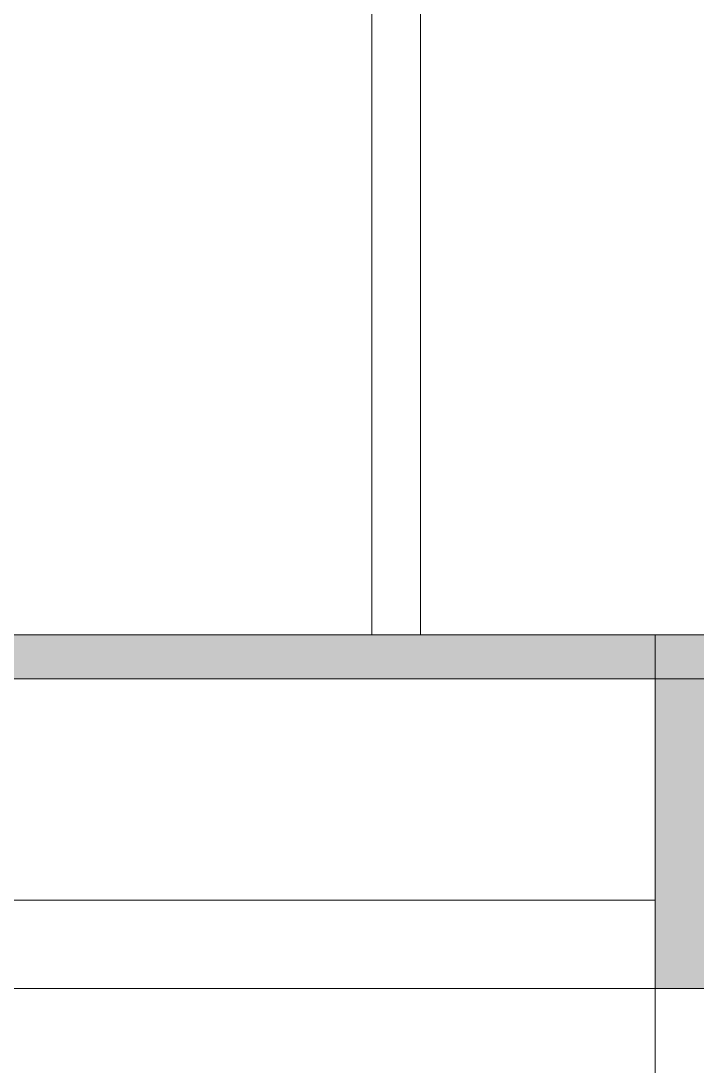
# Model space of a CAD drawing. Header units: millimetres. Extents: x 485872 to 486142, y -52344 to -52207.
# Drawn here: x 486106.306 to 486107.834, y -52331.852 to -52329.489 of the extents above; entities that cross this region are included whole.
import ezdxf

# ---------------------------------------------------------------- set-up
doc = ezdxf.new("R2010")
doc.units = ezdxf.units.MM
doc.header["$LTSCALE"] = 15
doc.layers.add('G', color=8, linetype='Continuous')

msp = doc.modelspace()

# ---------------------------------------------------------------- hatches: boundary and pattern name
at = {"linetype": 'Continuous', "lineweight": 13}
h = msp.add_hatch(color=256, dxfattribs=at)
h.dxf.hatch_style = 1
h.paths.add_polyline_path([(486095.7389, -52330.8766), (486095.7389, -52330.9766), (486127.3389, -52330.9766), (486127.3389, -52331.0766), (486127.3389, -52330.8766)])
h = msp.add_hatch(color=256, dxfattribs=at)
h.dxf.hatch_style = 1
h.paths.add_polyline_path([(486107.7389, -52331.6766), (486108.3389, -52331.6766), (486108.3389, -52330.8766), (486107.7389, -52330.8766)])
h = msp.add_hatch(color=256, dxfattribs=at)
h.dxf.hatch_style = 1
h.paths.add_polyline_path([(486107.7389, -52331.6766), (486108.3389, -52331.6766), (486108.3389, -52330.8766), (486107.7389, -52330.8766)])

# ---------------------------------------------------------------- linework, layer by layer
for points in [[(486107.0989, -52330.8766), (486107.2089, -52330.8766), (486107.2089, -52328.1766), (486107.0989, -52328.1766)], [(486107.7389, -52331.6766), (486108.3389, -52331.6766), (486108.3389, -52330.8766), (486107.7389, -52330.8766)], [(486107.7389, -52331.6766), (486108.3389, -52331.6766), (486108.3389, -52330.8766), (486107.7389, -52330.8766)]]:
    msp.add_lwpolyline(points, close=True, dxfattribs=at)
for points in [[(486095.7389, -52330.8766), (486127.3389, -52330.8766), (486127.3389, -52331.0766), (486127.3389, -52331.0766), (486127.3389, -52330.9766), (486095.7389, -52330.9766)], [(486102.3389, -52331.4766), (486107.7389, -52331.4766)], [(486102.3389, -52331.4766), (486107.7389, -52331.4766)], [(486102.3389, -52331.6766), (486107.7389, -52331.6766)], [(486102.3389, -52331.6766), (486107.7389, -52331.6766)]]:
    msp.add_lwpolyline(points, dxfattribs=at)
at = {"layer": 'G', "lineweight": 0}
msp.add_line((486107.7389, -52333.6266), (486107.7389, -52331.6766), dxfattribs=at)

doc.saveas('drawing.dxf')
